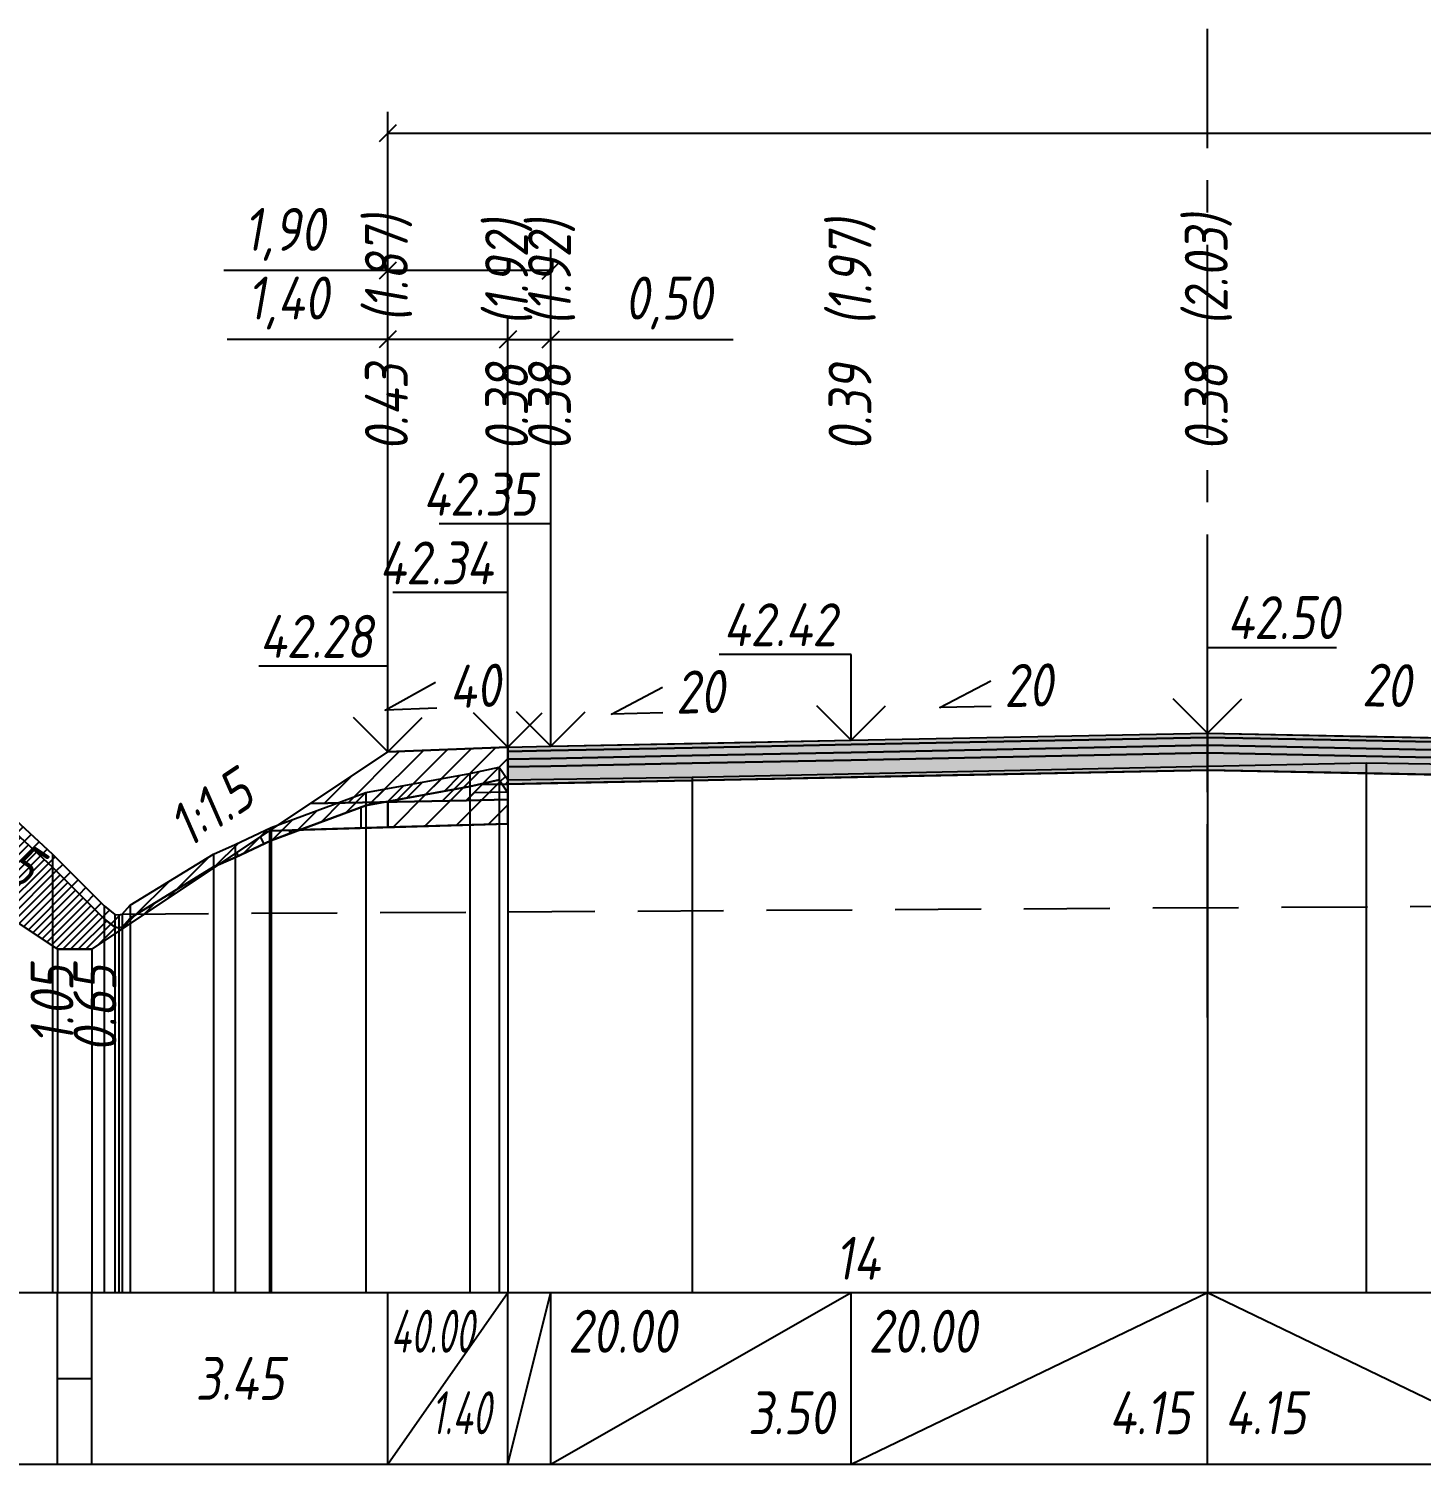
# Model space of a CAD drawing. Extents: x -717 to 1451, y -133302 to 233.
# Drawn here: x 113.4 to 194.5, y -112946 to -112862.4 of the extents above; entities that cross this region are included whole.
import ezdxf
from ezdxf.enums import TextEntityAlignment as Align

# ---------------------------------------------------------------- set-up
doc = ezdxf.new("R2010")
doc.units = 0
doc.linetypes.add('осевая2', pattern=[1.125, 0.75, -0.125, 0.125, -0.125])
doc.linetypes.add('штриховая', pattern=[0.75, 0.5, -0.25])
for name, color, linetype in [('Интерполированный поперечник', 2, 'Continuous'), ('Код_514', 1, 'Continuous'), ('Контур_0', 7, 'Continuous'), ('Контур_2521', 7, 'Continuous'), ('Контур_2564', 7, 'Continuous'), ('Контур_2660', 7, 'Continuous'), ('Контур_2665', 7, 'Continuous'), ('Контур_400', 7, 'Continuous'), ('Контур_508', 7, 'Continuous'), ('Контур_512', 7, 'Continuous'), ('Контур_513', 7, 'Continuous'), ('Контур_818', 7, 'Continuous'), ('Красный поперечник', 1, 'Continuous'), ('Объём_2501', 7, 'Continuous'), ('Объём_2564', 7, 'Continuous'), ('Объём_2650', 7, 'Continuous'), ('Объём_2660', 7, 'Continuous'), ('Объём_2663', 7, 'Continuous'), ('Объём_2664', 7, 'Continuous'), ('Объём_2665', 7, 'Continuous'), ('Ось', 1, 'осевая2'), ('Откосы', 7, 'Continuous'), ('Отметки покрытия', 7, 'Continuous'), ('Рабочие отметки', 7, 'Continuous'), ('Рабочие отметки доп.', 7, 'Continuous'), ('Слои выравнивания', 7, 'Continuous'), ('Таблица', 7, 'Continuous'), ('Уклоны проезжей части', 7, 'Continuous'), ('Черный поперечник', 3, 'Continuous')]:
    doc.layers.add(name, color=color, linetype=linetype)
for name, color, linetype, true_color in [('Контур_2540', 2, 'Continuous', 0xffff00), ('Контур_2560', 2, 'Continuous', 0xffff00), ('Контур_2561', 7, 'Continuous', 0xff8040), ('Контур_2562', 3, 'Continuous', 0x00ff00), ('Контур_2563', 7, 'Continuous', 0xff8000), ('Контур_2570', 7, 'Continuous', 0x80ff00), ('Контур_2725', 7, 'Continuous', 0x323232), ('Контур_2736', 4, 'Continuous', 0x00ffff), ('Контур_2737', 4, 'Continuous', 0x00ffff), ('Контур_2738', 4, 'Continuous', 0x00ffff), ('Контур_2739', 4, 'Continuous', 0x00ffff), ('Контур_2745', 7, 'Continuous', 0xa4ffff), ('Контур_2747', 4, 'Continuous', 0x00ffff), ('Контур_2748', 4, 'Continuous', 0x00ffff), ('Контур_2749', 4, 'Continuous', 0x00ffff), ('Контур_2760', 7, 'Continuous', 0x323232), ('Контур_2761', 7, 'Continuous', 0x323232), ('Контур_2762', 7, 'Continuous', 0x323232), ('Контур_2763', 7, 'Continuous', 0x323232), ('Контур_402', 7, 'Continuous', 0xff6464), ('Контур_703', 4, 'Continuous', 0x00ffff), ('Контур_705', 4, 'Continuous', 0x00ffff), ('Контур_707', 4, 'Continuous', 0x00ffff), ('Контур_720', 131, 'Continuous', 0xaaffff), ('Объём_2520', 7, 'Continuous', 0x80ffff), ('Объём_2540', 2, 'Continuous', 0xffff00), ('Объём_2560', 2, 'Continuous', 0xffff00), ('Объём_2561', 7, 'Continuous', 0xff8040), ('Объём_2562', 3, 'Continuous', 0x00ff00), ('Объём_2563', 7, 'Continuous', 0xff8000), ('Объём_2570', 7, 'Continuous', 0x80ff00), ('Объём_2600', 7, 'Continuous', 0x808000), ('Объём_2620', 2, 'Continuous', 0xffff00), ('Объём_2746', 2, 'Continuous', 0xffff00)]:
    doc.layers.add(name, color=color, linetype=linetype, true_color=true_color)
doc.styles.get("Standard").update_dxf_attribs({"font": 'txt', "height": 2.5})
doc.styles.add('М', font='romand.shx', dxfattribs={"width": 0.8, "oblique": 10, "height": 2.5})
doc.dimstyles.new('ISO-25', dxfattribs={"dimtxt": 2.5, "dimasz": 2.5, "dimexe": 1.25, "dimexo": 0.625, "dimtad": 1, "dimtxsty": 'Standard', "dimcen": 2.5, "dimadec": 0, "dimazin": 0, "dimtfac": 1, "dimtmove": 0, "dimatfit": 3, "dimfxl": 1, "dimarcsym": 0})

# ---------------------------------------------------------------- blocks, each defined once
blk = doc.blocks.new('_Oblique')
at = {"color": 0, "linetype": 'ByBlock', "lineweight": -2}
blk.add_line((-0.5, -0.5), (0.5, 0.5), dxfattribs=at)
blk = doc.blocks.new('*D2321')
at = {"color": 0, "lineweight": -2, "transparency": 16777216}
for p, q in [((134.265, -112903.952), (134.265, -112879.232)), ((141.265, -112903.672), (141.265, -112879.232)), ((134.265, -112880.482), (124.919, -112880.482)), ((141.265, -112880.482), (134.265, -112880.482))]:
    blk.add_line(p, q, dxfattribs=at)
at = {"layer": 'Defpoints', "color": 0, "transparency": 16777216}
for p in [(141.265, -112880.482), (134.265, -112904.577), (141.265, -112904.297)]:
    blk.add_point(p, dxfattribs=at)
at = {"color": 0, "lineweight": -2, "transparency": 16777216, "rotation": 180}
blk.add_blockref('_Oblique', (134.265, -112880.482), dxfattribs=at)
at = {"color": 0, "lineweight": -2, "transparency": 16777216}
blk.add_blockref('_Oblique', (141.265, -112880.482), dxfattribs=at)
at = {"color": 0, "transparency": 16777216, "insert": (128.459, -112878.369), "char_height": 2.5, "width": 8.75, "attachment_point": 5, "style": 'М'}
blk.add_mtext('1,40', dxfattribs=at)
blk = doc.blocks.new('*D2323')
at = {"color": 0, "lineweight": -2, "transparency": 16777216}
for p, q in [((141.265, -112903.672), (141.265, -112879.232)), ((143.765, -112903.622), (143.765, -112879.232)), ((141.265, -112880.482), (143.765, -112880.482)), ((143.765, -112880.482), (154.375, -112880.482))]:
    blk.add_line(p, q, dxfattribs=at)
at = {"layer": 'Defpoints', "color": 0, "transparency": 16777216}
for p in [(143.765, -112880.482), (141.265, -112904.297), (143.765, -112904.247)]:
    blk.add_point(p, dxfattribs=at)
at = {"color": 0, "lineweight": -2, "transparency": 16777216, "rotation": 180}
blk.add_blockref('_Oblique', (141.265, -112880.482), dxfattribs=at)
at = {"color": 0, "lineweight": -2, "transparency": 16777216}
blk.add_blockref('_Oblique', (143.765, -112880.482), dxfattribs=at)
at = {"color": 0, "transparency": 16777216, "insert": (150.613, -112878.369), "char_height": 2.5, "width": 9.16667, "attachment_point": 5, "style": 'М'}
blk.add_mtext('0,50', dxfattribs=at)
blk = doc.blocks.new('*D2326')
at = {"color": 0, "lineweight": -2, "transparency": 16777216}
for p, q in [((134.265, -112903.952), (134.265, -112875.232)), ((143.765, -112903.622), (143.765, -112875.232)), ((134.265, -112876.482), (124.717, -112876.482)), ((143.765, -112876.482), (134.265, -112876.482))]:
    blk.add_line(p, q, dxfattribs=at)
at = {"layer": 'Defpoints', "color": 0, "transparency": 16777216}
for p in [(143.765, -112876.482), (134.265, -112904.577), (143.765, -112904.247)]:
    blk.add_point(p, dxfattribs=at)
at = {"color": 0, "lineweight": -2, "transparency": 16777216, "rotation": 180}
blk.add_blockref('_Oblique', (134.265, -112876.482), dxfattribs=at)
at = {"color": 0, "lineweight": -2, "transparency": 16777216}
blk.add_blockref('_Oblique', (143.765, -112876.482), dxfattribs=at)
at = {"color": 0, "transparency": 16777216, "insert": (128.257, -112874.369), "char_height": 2.5, "width": 8.75, "attachment_point": 5, "style": 'М'}
blk.add_mtext('1,90', dxfattribs=at)
blk = doc.blocks.new('*D2327')
at = {"color": 0, "lineweight": -2, "transparency": 16777216}
for p, q in [((134.265, -112903.952), (134.265, -112867.232)), ((267.765, -112904.572), (267.765, -112867.232)), ((134.265, -112868.482), (267.765, -112868.482))]:
    blk.add_line(p, q, dxfattribs=at)
at = {"layer": 'Defpoints', "color": 0, "transparency": 16777216}
for p in [(267.765, -112868.482), (134.265, -112904.577), (267.765, -112905.197)]:
    blk.add_point(p, dxfattribs=at)
at = {"color": 0, "lineweight": -2, "transparency": 16777216, "rotation": 180}
blk.add_blockref('_Oblique', (134.265, -112868.482), dxfattribs=at)
at = {"color": 0, "lineweight": -2, "transparency": 16777216}
blk.add_blockref('_Oblique', (267.765, -112868.482), dxfattribs=at)
at = {"color": 0, "transparency": 16777216, "insert": (201.015, -112866.369), "char_height": 2.5, "width": 12.08333, "attachment_point": 5, "style": 'М'}
blk.add_mtext('26,70', dxfattribs=at)

msp = doc.modelspace()

# ---------------------------------------------------------------- hatches: boundary and pattern name
at = {"transparency": 33554681}
h = msp.add_hatch(dxfattribs=at)
h.set_pattern_fill('ANGLE', color=256)
h.set_pattern_definition([(0, (0, 0), (0, 6.985), [5.08, -1.905]), (90, (0, 0), (-6.985, 4e-16), [5.08, -1.905])])
h.paths.add_polyline_path([(132.984, -112907.632), (134.265, -112907.397), (134.265, -112908.902), (129.132, -112909.056)])
at = {"layer": 'Объём_2563'}
h = msp.add_hatch(dxfattribs=at)
h.set_pattern_fill('ANSI31', color=256, scale=0.3)
h.paths.add_polyline_path([(134.265, -112904.515), (141.265, -112904.235), (141.265, -112906.385), (139.765, -112906.415), (138.847, -112907.333), (129.765, -112907.515)])
at = {"layer": 'Объём_2570'}
h = msp.add_hatch(dxfattribs=at)
h.set_pattern_fill('ANSI31', color=256, scale=0.2)
h.paths.add_polyline_path([(141.254, -112906.896), (140.754, -112906.146), (139.054, -112906.519), (132.984, -112907.632), (127.484, -112909.666), (125.37, -112910.659), (124.122, -112911.207), (119.263, -112914.192), (118.803, -112914.718), (118.606, -112914.752), (118.36, -112914.724), (117.75, -112914.225), (114.743, -112911.224), (112.579, -112909.215), (112.553, -112909.176), (112.365, -112909.016), (112.256, -112909.004), (112.081, -112909), (105, -112910.059), (105, -112909.309), (112.081, -112908.25), (112.256, -112908.254), (112.365, -112908.266), (112.553, -112908.426), (112.579, -112908.465), (114.743, -112910.474), (117.75, -112913.475), (118.36, -112913.974), (118.606, -112914.002), (118.803, -112913.968), (119.263, -112913.442), (124.122, -112910.457), (125.37, -112909.909), (127.484, -112908.916), (132.984, -112906.882), (139.054, -112905.769), (140.754, -112905.396), (141.254, -112906.146)])
at = {"layer": 'Объём_2600'}
h = msp.add_hatch(dxfattribs=at)
h.set_pattern_fill('ANSI31', color=6, scale=0.4)
h.paths.add_polyline_path([(141.254, -112906.896), (141.265, -112906.896), (141.265, -112908.692), (134.265, -112908.902), (134.265, -112907.397), (139.054, -112906.519), (140.754, -112906.146)])
h = msp.add_hatch(dxfattribs=at)
h.set_pattern_fill('HONEY', color=5, scale=0.3)
h.paths.add_polyline_path([(127.374, -112909.109), (129.132, -112909.056), (127.484, -112909.666), (125.37, -112910.659), (124.431, -112911.071)])
at = {"layer": 'Объём_2620'}
h = msp.add_hatch(dxfattribs=at)
h.set_pattern_fill('ANSI31', color=2, scale=0.1)
h.paths.add_polyline_path([(112.553, -112909.176), (112.579, -112909.215), (114.743, -112911.224), (117.75, -112914.225), (118.36, -112914.724), (118.606, -112914.752), (118.803, -112914.718), (119.263, -112914.192), (124.122, -112911.207), (124.431, -112911.071), (117.037, -112916), (115.037, -112916), (105.919, -112909.921), (112.081, -112909), (112.256, -112909.004), (112.365, -112909.016)])
at = {"layer": 'Слои выравнивания'}
for color, points in [(2, [(141.265, -112904.235), (143.765, -112904.185), (152.003, -112904.02), (161.265, -112903.835), (182.015, -112903.42), (182.015, -112903.67), (161.265, -112904.085), (152.003, -112904.27), (143.765, -112904.435), (141.265, -112904.485)]), (3, [(141.265, -112904.485), (143.765, -112904.435), (152.003, -112904.27), (161.265, -112904.085), (182.015, -112903.67), (182.015, -112904.12), (161.265, -112904.535), (152.003, -112904.72), (143.765, -112904.885), (141.265, -112904.935)]), (2, [(182.015, -112903.42), (191.253, -112903.604), (202.765, -112903.835), (220.265, -112904.185), (235.651, -112904.492), (237.765, -112904.535), (240.265, -112904.585), (240.265, -112904.835), (237.765, -112904.785), (235.651, -112904.742), (220.265, -112904.435), (202.765, -112904.085), (191.253, -112903.854), (182.015, -112903.67)]), (3, [(182.015, -112903.67), (191.253, -112903.854), (202.765, -112904.085), (220.265, -112904.435), (235.651, -112904.742), (237.765, -112904.785), (240.265, -112904.835), (240.265, -112905.285), (237.765, -112905.235), (235.651, -112905.192), (220.265, -112904.885), (202.765, -112904.535), (191.253, -112904.304), (182.015, -112904.12)]), (4, [(141.265, -112904.935), (143.765, -112904.885), (152.003, -112904.72), (161.265, -112904.535), (182.015, -112904.12), (182.015, -112904.57), (161.265, -112904.985), (152.003, -112905.17), (143.765, -112905.335), (141.265, -112905.385)]), (5, [(141.265, -112905.385), (143.765, -112905.335), (152.003, -112905.17), (161.265, -112904.985), (182.015, -112904.57), (182.015, -112905.57), (161.265, -112905.985), (152.003, -112906.17), (143.765, -112906.335), (141.265, -112906.385)]), (4, [(182.015, -112904.12), (191.253, -112904.304), (202.765, -112904.535), (220.265, -112904.885), (235.651, -112905.192), (237.765, -112905.235), (240.265, -112905.285), (240.265, -112905.735), (237.765, -112905.685), (235.651, -112905.642), (220.265, -112905.335), (202.765, -112904.985), (191.253, -112904.754), (182.015, -112904.57)]), (5, [(182.015, -112904.57), (191.253, -112904.754), (202.765, -112904.985), (220.265, -112905.335), (235.651, -112905.642), (237.765, -112905.685), (240.265, -112905.735), (240.265, -112906.735), (237.765, -112906.685), (235.651, -112906.642), (220.265, -112906.335), (202.765, -112905.985), (191.253, -112905.754), (182.015, -112905.57)])]:
    msp.add_hatch(color=color, dxfattribs=at).paths.add_polyline_path(points)

# ---------------------------------------------------------------- linework, layer by layer
at = {"layer": 'Интерполированный поперечник', "linetype": 'штриховая', "ltscale": 10, "flags": 128}
msp.add_lwpolyline([(118.822, -112913.955), (289.611, -112912.943)], dxfattribs=at)
at = {"layer": 'Код_514'}
for p, q in [((115.037, -112946), (115.037, -112936)), ((117.037, -112946), (117.037, -112936)), ((134.265, -112946), (134.265, -112936)), ((134.265, -112946), (141.265, -112936)), ((141.265, -112946), (141.265, -112936)), ((141.265, -112946), (143.765, -112936)), ((143.765, -112946), (143.765, -112936)), ((143.765, -112946), (161.265, -112936)), ((161.265, -112946), (161.265, -112936)), ((161.265, -112946), (182.015, -112936)), ((182.015, -112946), (182.015, -112936)), ((182.015, -112936), (202.765, -112946)), ((115.037, -112941), (117.037, -112941))]:
    msp.add_line(p, q, dxfattribs=at)
at = {"layer": 'Контур_0', "flags": 128}
for points in [[(134.265, -112904.515), (134.265, -112904.515), (134.265, -112904.515), (134.265, -112904.515), (134.265, -112904.515), (134.265, -112904.515), (134.265, -112904.515), (134.265, -112904.515), (134.265, -112904.515), (134.265, -112904.515), (134.265, -112904.515), (134.265, -112904.515), (134.265, -112904.515), (134.265, -112904.515), (134.265, -112904.515), (117.037, -112916), (115.037, -112916), (105, -112909.309)], [(134.265, -112904.515), (134.265, -112904.515), (134.265, -112904.515), (134.265, -112904.515), (134.265, -112904.515), (134.265, -112904.515), (134.265, -112904.515), (134.265, -112904.515), (134.265, -112904.515), (134.265, -112904.515), (134.265, -112904.515), (134.265, -112904.515), (134.265, -112904.515), (134.265, -112904.515), (134.265, -112904.515), (117.037, -112916)], [(129.765, -112907.515), (138.847, -112907.333), (139.765, -112906.415), (141.265, -112906.385)], [(139.765, -112906.415), (141.265, -112906.385), (141.265, -112907.285), (138.847, -112907.333), (139.765, -112906.415), (139.765, -112906.415)]]:
    msp.add_lwpolyline(points, dxfattribs=at)
at = {"layer": 'Контур_2521', "color": 250, "flags": 128}
msp.add_lwpolyline([(139.306, -112906.874), (141.265, -112906.835)], dxfattribs=at)
at = {"layer": 'Контур_2540', "flags": 128}
msp.add_lwpolyline([(138.847, -112907.333), (141.265, -112907.285), (141.265, -112908.692), (127.374, -112909.109), (129.765, -112907.515), (138.847, -112907.333), (138.847, -112907.333)], dxfattribs=at)
at = {"layer": 'Контур_2560', "flags": 128}
msp.add_lwpolyline([(134.265, -112904.515), (134.265, -112904.515), (134.265, -112904.515), (141.265, -112904.235)], dxfattribs=at)
at = {"layer": 'Контур_2561', "flags": 128}
msp.add_lwpolyline([(141.265, -112904.235), (141.265, -112904.235), (134.265, -112904.515), (134.265, -112904.515), (141.265, -112904.235)], dxfattribs=at)
at = {"layer": 'Контур_2562', "flags": 128}
msp.add_lwpolyline([(134.265, -112904.515), (134.265, -112904.515), (134.265, -112904.515), (134.265, -112904.515), (134.265, -112904.515)], dxfattribs=at)
at = {"layer": 'Контур_2563', "flags": 128}
msp.add_lwpolyline([(134.265, -112904.515), (141.265, -112904.235), (141.265, -112906.385), (139.765, -112906.415), (138.847, -112907.333), (129.765, -112907.515), (134.265, -112904.515), (134.265, -112904.515)], dxfattribs=at)
at = {"layer": 'Контур_2564', "flags": 128}
msp.add_lwpolyline([(134.265, -112904.515), (141.265, -112904.235)], dxfattribs=at)
at = {"layer": 'Контур_2570', "flags": 128}
msp.add_lwpolyline([(112.579, -112909.215), (114.743, -112911.224), (117.75, -112914.225), (118.36, -112914.724), (118.606, -112914.752), (118.803, -112914.718), (119.263, -112914.192), (124.122, -112911.207), (125.37, -112910.659), (127.484, -112909.666), (132.984, -112907.632), (132.984, -112907.632), (139.054, -112906.519), (140.754, -112906.146), (141.254, -112906.896)], dxfattribs=at)
at = {"layer": 'Контур_2660', "flags": 128}
msp.add_lwpolyline([(127.374, -112909.109), (141.265, -112908.692)], dxfattribs=at)
at = {"layer": 'Контур_2665', "flags": 128}
msp.add_lwpolyline([(134.265, -112904.515), (134.265, -112904.515)], dxfattribs=at)
at = {"layer": 'Контур_2725', "flags": 128}
msp.add_lwpolyline([(141.265, -112906.385), (143.765, -112906.335), (152.003, -112906.17), (161.265, -112905.985), (182.015, -112905.57), (191.253, -112905.754), (202.765, -112905.985), (220.265, -112906.335), (235.651, -112906.642), (237.765, -112906.685), (240.265, -112906.735)], dxfattribs=at)
at = {"layer": 'Контур_2736', "flags": 128}
msp.add_lwpolyline([(134.265, -112904.515), (134.265, -112904.515)], dxfattribs=at)
at = {"layer": 'Контур_2737', "flags": 128}
msp.add_lwpolyline([(134.265, -112904.515), (134.265, -112904.515)], dxfattribs=at)
at = {"layer": 'Контур_2738', "flags": 128}
msp.add_lwpolyline([(134.265, -112904.515), (134.265, -112904.515)], dxfattribs=at)
at = {"layer": 'Контур_2739', "flags": 128}
msp.add_lwpolyline([(134.265, -112904.515), (134.265, -112904.515)], dxfattribs=at)
at = {"layer": 'Контур_2745', "flags": 128}
msp.add_lwpolyline([(134.265, -112904.515), (134.265, -112904.515)], dxfattribs=at)
msp.add_lwpolyline([(134.265, -112904.515), (134.265, -112904.515)], dxfattribs=at)
msp.add_lwpolyline([(134.265, -112904.515), (134.265, -112904.515)], dxfattribs=at)
msp.add_lwpolyline([(134.265, -112904.515), (134.265, -112904.515)], dxfattribs=at)
msp.add_lwpolyline([(134.265, -112904.515), (134.265, -112904.515)], dxfattribs=at)
msp.add_lwpolyline([(134.265, -112904.515), (134.265, -112904.515)], dxfattribs=at)
at = {"layer": 'Контур_2747', "flags": 128}
msp.add_lwpolyline([(134.265, -112904.515), (134.265, -112904.515)], dxfattribs=at)
at = {"layer": 'Контур_2748', "flags": 128}
msp.add_lwpolyline([(134.265, -112904.515), (134.265, -112904.515)], dxfattribs=at)
at = {"layer": 'Контур_2749', "flags": 128}
msp.add_lwpolyline([(134.265, -112904.515), (134.265, -112904.515)], dxfattribs=at)
at = {"layer": 'Контур_2760', "flags": 128}
msp.add_lwpolyline([(141.265, -112904.235), (143.765, -112904.185), (152.003, -112904.02), (161.265, -112903.835), (182.015, -112903.42), (191.253, -112903.604), (202.765, -112903.835), (220.265, -112904.185), (235.651, -112904.492), (237.765, -112904.535), (240.265, -112904.585)], dxfattribs=at)
at = {"layer": 'Контур_2761', "flags": 128}
msp.add_lwpolyline([(141.265, -112904.485), (143.765, -112904.435), (152.003, -112904.27), (161.265, -112904.085), (182.015, -112903.67), (191.253, -112903.854), (202.765, -112904.085), (220.265, -112904.435), (235.651, -112904.742), (237.765, -112904.785), (240.265, -112904.835)], dxfattribs=at)
at = {"layer": 'Контур_2762', "flags": 128}
msp.add_lwpolyline([(141.265, -112904.935), (143.765, -112904.885), (152.003, -112904.72), (161.265, -112904.535), (182.015, -112904.12), (191.253, -112904.304), (202.765, -112904.535), (220.265, -112904.885), (235.651, -112905.192), (237.765, -112905.235), (240.265, -112905.285)], dxfattribs=at)
at = {"layer": 'Контур_2763', "flags": 128}
msp.add_lwpolyline([(141.265, -112905.385), (143.765, -112905.335), (152.003, -112905.17), (161.265, -112904.985), (182.015, -112904.57), (191.253, -112904.754), (202.765, -112904.985), (220.265, -112905.335), (235.651, -112905.642), (237.765, -112905.685), (240.265, -112905.735)], dxfattribs=at)
at = {"layer": 'Контур_400', "flags": 128}
for points in [[(141.265, -112904.235), (143.765, -112904.185), (143.765, -112904.185), (143.765, -112904.185), (143.765, -112904.185), (143.765, -112904.185), (143.765, -112904.185), (161.265, -112903.835), (182.015, -112903.42)], [(182.015, -112903.42), (202.765, -112903.835), (220.265, -112904.185), (220.265, -112904.185), (220.265, -112904.185), (220.265, -112904.185), (220.265, -112904.185), (237.765, -112904.535), (240.265, -112904.585)]]:
    msp.add_lwpolyline(points, dxfattribs=at)
at = {"layer": 'Контур_402', "flags": 128}
msp.add_lwpolyline([(127.374, -112909.109), (141.265, -112908.692), (141.265, -112906.385), (182.015, -112905.57), (240.265, -112906.735), (240.265, -112909.217), (275.474, -112910.273)], dxfattribs=at)
at = {"layer": 'Контур_508', "flags": 128}
msp.add_lwpolyline([(105, -112909.309), (115.037, -112916), (117.037, -112916), (127.374, -112909.109), (141.265, -112908.692), (141.265, -112906.385), (182.015, -112905.57), (240.265, -112906.735), (240.265, -112909.217), (275.474, -112910.273), (279.795, -112913.154), (279.795, -112914.356), (283.242, -112916.654), (283.545, -112916.654), (285.545, -112916.654), (285.847, -112916.654), (289.295, -112914.356), (289.295, -112913.154), (289.611, -112912.943)], dxfattribs=at)
at = {"layer": 'Контур_512', "flags": 128}
msp.add_lwpolyline([(105, -112909.309), (115.037, -112916), (117.037, -112916), (127.374, -112909.109), (141.265, -112908.692)], dxfattribs=at)
at = {"layer": 'Контур_513', "flags": 128}
msp.add_lwpolyline([(105, -112909.309), (115.037, -112916), (117.037, -112916), (127.374, -112909.109), (141.265, -112908.692), (141.265, -112906.385), (182.015, -112905.57), (240.265, -112906.735), (240.265, -112909.217), (275.474, -112910.273), (279.795, -112913.154), (279.795, -112914.356), (283.242, -112916.654), (283.545, -112916.654), (285.545, -112916.654), (285.847, -112916.654), (289.295, -112914.356), (289.295, -112913.154), (289.611, -112912.943)], dxfattribs=at)
at = {"layer": 'Контур_703', "flags": 128}
for points in [[(134.265, -112904.515), (117.037, -112916)], [(134.265, -112904.515), (134.265, -112904.515)]]:
    msp.add_lwpolyline(points, dxfattribs=at)
at = {"layer": 'Контур_705', "flags": 128}
msp.add_lwpolyline([(134.265, -112904.515), (134.265, -112904.515)], dxfattribs=at)
at = {"layer": 'Контур_707', "flags": 128}
msp.add_lwpolyline([(115.037, -112916), (105, -112909.309)], dxfattribs=at)
at = {"layer": 'Контур_720', "flags": 128}
msp.add_lwpolyline([(117.037, -112916), (115.037, -112916)], dxfattribs=at)
at = {"layer": 'Контур_818', "flags": 128}
msp.add_lwpolyline([(105, -112910.059), (112.081, -112909), (112.256, -112909.004), (112.365, -112909.016), (112.553, -112909.176), (112.579, -112909.215), (114.743, -112911.224), (117.75, -112914.225), (118.36, -112914.724), (118.606, -112914.752), (118.803, -112914.718), (119.263, -112914.192), (124.122, -112911.207), (125.37, -112910.659), (127.484, -112909.666), (132.984, -112907.632), (132.984, -112907.632), (139.054, -112906.519), (140.754, -112906.146), (141.254, -112906.896)], dxfattribs=at)
at = {"layer": 'Красный поперечник'}
for p, q in [((143.765, -112904.185), (161.265, -112903.835)), ((161.265, -112903.835), (182.015, -112903.42)), ((182.015, -112903.42), (202.765, -112903.835)), ((117.037, -112916), (134.265, -112904.515)), ((134.265, -112904.515), (141.265, -112904.235)), ((141.265, -112904.235), (143.765, -112904.185)), ((141.265, -112908.692), (141.265, -112936)), ((105, -112909.309), (115.037, -112916)), ((127.374, -112909.109), (127.374, -112936)), ((115.037, -112916), (115.037, -112936)), ((115.037, -112916), (117.037, -112916)), ((117.037, -112916), (117.037, -112936))]:
    msp.add_line(p, q, dxfattribs=at)
at = {"layer": 'Объём_2501', "flags": 128}
for points in [[(141.265, -112904.235), (143.765, -112904.185), (143.765, -112904.185), (143.765, -112904.185), (143.765, -112904.185), (143.765, -112904.185), (143.765, -112904.185), (161.265, -112903.835), (182.015, -112903.42)], [(182.015, -112903.42), (202.765, -112903.835), (220.265, -112904.185), (220.265, -112904.185), (220.265, -112904.185), (220.265, -112904.185), (220.265, -112904.185), (237.765, -112904.535), (240.265, -112904.585)]]:
    msp.add_lwpolyline(points, dxfattribs=at)
at = {"layer": 'Объём_2520', "color": 250, "flags": 128}
msp.add_lwpolyline([(139.765, -112906.415), (141.265, -112906.385), (141.265, -112907.285), (138.847, -112907.333), (139.765, -112906.415), (139.765, -112906.415)], dxfattribs=at)
at = {"layer": 'Объём_2540', "flags": 128}
msp.add_lwpolyline([(138.847, -112907.333), (141.265, -112907.285), (141.265, -112908.692), (127.374, -112909.109), (129.765, -112907.515), (138.847, -112907.333), (138.847, -112907.333)], dxfattribs=at)
at = {"layer": 'Объём_2560', "flags": 128}
msp.add_lwpolyline([(134.265, -112904.515), (134.265, -112904.515), (134.265, -112904.515), (141.265, -112904.235)], dxfattribs=at)
at = {"layer": 'Объём_2561', "flags": 128}
msp.add_lwpolyline([(141.265, -112904.235), (141.265, -112904.235), (134.265, -112904.515), (134.265, -112904.515), (141.265, -112904.235)], dxfattribs=at)
at = {"layer": 'Объём_2562', "flags": 128}
msp.add_lwpolyline([(134.265, -112904.515), (134.265, -112904.515), (134.265, -112904.515), (134.265, -112904.515), (134.265, -112904.515)], dxfattribs=at)
at = {"layer": 'Объём_2563', "color": 250, "flags": 128}
msp.add_lwpolyline([(134.265, -112904.515), (141.265, -112904.235), (141.265, -112906.385), (139.765, -112906.415), (138.847, -112907.333), (129.765, -112907.515), (134.265, -112904.515), (134.265, -112904.515)], dxfattribs=at)
at = {"layer": 'Объём_2564', "flags": 128}
msp.add_lwpolyline([(134.265, -112904.515), (141.265, -112904.235)], dxfattribs=at)
at = {"layer": 'Объём_2570', "flags": 128}
for points in [[(112.579, -112908.465), (114.743, -112910.474), (117.75, -112913.475), (118.36, -112913.974), (118.606, -112914.002), (118.803, -112913.968), (119.263, -112913.442), (124.122, -112910.457), (125.37, -112909.909), (127.484, -112908.916), (132.984, -112906.882), (139.054, -112905.769), (140.754, -112905.396), (141.254, -112906.146), (141.254, -112906.146), (141.254, -112906.146), (141.254, -112906.896), (141.254, -112906.896)], [(141.254, -112906.896), (141.254, -112906.896), (141.254, -112906.896), (140.754, -112906.146), (139.054, -112906.519), (132.984, -112907.632), (127.484, -112909.666), (125.37, -112910.659), (124.122, -112911.207), (119.263, -112914.192), (118.803, -112914.718), (118.606, -112914.752), (118.36, -112914.724), (117.75, -112914.225), (114.743, -112911.224), (112.579, -112909.215)]]:
    msp.add_lwpolyline(points, dxfattribs=at)
at = {"layer": 'Объём_2600', "color": 5, "flags": 128}
msp.add_lwpolyline([(127.374, -112909.109), (129.132, -112909.056), (127.484, -112909.666), (125.37, -112910.659), (124.431, -112911.071), (127.374, -112909.109), (127.374, -112909.109)], dxfattribs=at)
at = {"layer": 'Объём_2620', "flags": 128}
for points in [[(132.984, -112907.632), (134.265, -112907.397), (134.265, -112908.902), (129.132, -112909.056), (132.984, -112907.632), (132.984, -112907.632)], [(112.553, -112909.176), (112.579, -112909.215), (114.743, -112911.224), (117.75, -112914.225), (118.36, -112914.724), (118.606, -112914.752), (118.803, -112914.718), (119.263, -112914.192), (124.122, -112911.207), (124.431, -112911.071), (117.037, -112916), (115.037, -112916), (105.919, -112909.921), (112.081, -112909), (112.256, -112909.004), (112.365, -112909.016), (112.553, -112909.176), (112.553, -112909.176)]]:
    msp.add_lwpolyline(points, dxfattribs=at)
at = {"layer": 'Объём_2650', "color": 6, "flags": 128}
msp.add_lwpolyline([(141.254, -112906.896), (141.265, -112906.896), (141.265, -112908.692), (134.265, -112908.902), (134.265, -112907.397), (139.054, -112906.519), (140.754, -112906.146), (141.254, -112906.896), (141.254, -112906.896)], dxfattribs=at)
at = {"layer": 'Объём_2660', "flags": 128}
msp.add_lwpolyline([(127.374, -112909.109), (141.265, -112908.692)], dxfattribs=at)
at = {"layer": 'Объём_2663', "flags": 128}
for points in [[(134.265, -112904.515), (117.037, -112916)], [(115.037, -112916), (105, -112909.309)]]:
    msp.add_lwpolyline(points, dxfattribs=at)
at = {"layer": 'Объём_2664', "flags": 128}
msp.add_lwpolyline([(117.037, -112916), (115.037, -112916)], dxfattribs=at)
at = {"layer": 'Объём_2665', "flags": 128}
msp.add_lwpolyline([(134.265, -112904.515), (134.265, -112904.515)], dxfattribs=at)
at = {"layer": 'Объём_2746', "flags": 128}
msp.add_lwpolyline([(132.984, -112907.632), (139.054, -112906.519), (140.754, -112906.146), (141.254, -112906.896), (141.254, -112908.692), (129.132, -112909.056), (132.984, -112907.632), (132.984, -112907.632)], dxfattribs=at)
at = {"layer": 'Ось', "ltscale": 15}
msp.add_line((182.015, -112919.971), (182.015, -112862.39), dxfattribs=at)
at = {"layer": 'Откосы', "color": 1, "flags": 128}
for points in [[(137.115, -112901.954), (134.118, -112902.074), (137.056, -112900.455)], [(169.415, -112901.86), (166.415, -112901.92), (169.385, -112900.361)], [(150.29, -112902.243), (147.29, -112902.303), (150.26, -112900.743)]]:
    msp.add_lwpolyline(points, dxfattribs=at)
at = {"layer": 'Отметки покрытия', "color": 1}
for p, q in [((143.765, -112891.235), (137.265, -112891.235)), ((143.765, -112904.185), (143.765, -112891.235)), ((141.265, -112895.235), (134.565, -112895.235)), ((141.265, -112904.235), (141.265, -112895.235)), ((161.265, -112898.835), (153.565, -112898.835)), ((161.265, -112903.835), (161.265, -112898.835)), ((182.015, -112903.42), (182.015, -112898.42)), ((182.015, -112898.42), (189.515, -112898.42)), ((134.265, -112899.515), (126.765, -112899.515)), ((134.265, -112904.515), (134.265, -112899.515)), ((143.765, -112904.185), (141.765, -112902.185)), ((143.765, -112904.185), (145.765, -112902.185)), ((161.265, -112903.835), (159.265, -112901.835)), ((161.265, -112903.835), (163.265, -112901.835)), ((182.015, -112903.42), (180.015, -112901.42)), ((182.015, -112903.42), (184.015, -112901.42)), ((134.265, -112904.515), (132.265, -112902.515)), ((134.265, -112904.515), (136.265, -112902.515)), ((141.265, -112904.235), (139.265, -112902.235)), ((141.265, -112904.235), (143.265, -112902.235))]:
    msp.add_line(p, q, dxfattribs=at)
at = {"layer": 'Слои выравнивания'}
for p, q in [((182.015, -112903.42), (182.015, -112936)), ((141.265, -112904.235), (141.265, -112936))]:
    msp.add_line(p, q, dxfattribs=at)
at = {"layer": 'Слои выравнивания', "color": 2, "flags": 128}
for points in [[(141.265, -112904.235), (143.765, -112904.185), (152.003, -112904.02), (161.265, -112903.835), (182.015, -112903.42), (182.015, -112903.67), (161.265, -112904.085), (152.003, -112904.27), (143.765, -112904.435), (141.265, -112904.485)], [(182.015, -112903.42), (191.253, -112903.604), (202.765, -112903.835), (220.265, -112904.185), (235.651, -112904.492), (237.765, -112904.535), (240.265, -112904.585), (240.265, -112904.835), (237.765, -112904.785), (235.651, -112904.742), (220.265, -112904.435), (202.765, -112904.085), (191.253, -112903.854), (182.015, -112903.67)]]:
    msp.add_lwpolyline(points, close=True, dxfattribs=at)
at = {"layer": 'Слои выравнивания', "color": 3, "flags": 128}
for points in [[(141.265, -112904.485), (143.765, -112904.435), (152.003, -112904.27), (161.265, -112904.085), (182.015, -112903.67), (182.015, -112904.12), (161.265, -112904.535), (152.003, -112904.72), (143.765, -112904.885), (141.265, -112904.935)], [(182.015, -112903.67), (191.253, -112903.854), (202.765, -112904.085), (220.265, -112904.435), (235.651, -112904.742), (237.765, -112904.785), (240.265, -112904.835), (240.265, -112905.285), (237.765, -112905.235), (235.651, -112905.192), (220.265, -112904.885), (202.765, -112904.535), (191.253, -112904.304), (182.015, -112904.12)]]:
    msp.add_lwpolyline(points, close=True, dxfattribs=at)
at = {"layer": 'Слои выравнивания', "color": 4, "flags": 128}
for points in [[(141.265, -112904.935), (143.765, -112904.885), (152.003, -112904.72), (161.265, -112904.535), (182.015, -112904.12), (182.015, -112904.57), (161.265, -112904.985), (152.003, -112905.17), (143.765, -112905.335), (141.265, -112905.385)], [(182.015, -112904.12), (191.253, -112904.304), (202.765, -112904.535), (220.265, -112904.885), (235.651, -112905.192), (237.765, -112905.235), (240.265, -112905.285), (240.265, -112905.735), (237.765, -112905.685), (235.651, -112905.642), (220.265, -112905.335), (202.765, -112904.985), (191.253, -112904.754), (182.015, -112904.57)]]:
    msp.add_lwpolyline(points, close=True, dxfattribs=at)
at = {"layer": 'Слои выравнивания', "color": 5, "flags": 128}
for points in [[(141.265, -112905.385), (143.765, -112905.335), (152.003, -112905.17), (161.265, -112904.985), (182.015, -112904.57), (182.015, -112905.57), (161.265, -112905.985), (152.003, -112906.17), (143.765, -112906.335), (141.265, -112906.385)], [(182.015, -112904.57), (191.253, -112904.754), (202.765, -112904.985), (220.265, -112905.335), (235.651, -112905.642), (237.765, -112905.685), (240.265, -112905.735), (240.265, -112906.735), (237.765, -112906.685), (235.651, -112906.642), (220.265, -112906.335), (202.765, -112905.985), (191.253, -112905.754), (182.015, -112905.57)]]:
    msp.add_lwpolyline(points, close=True, dxfattribs=at)
at = {"layer": 'Таблица'}
for p, q in [((80, -112936), (314.611, -112936)), ((80, -112946), (314.611, -112946))]:
    msp.add_line(p, q, dxfattribs=at)
at = {"layer": 'Черный поперечник', "color": 7}
for p, q in [((140.754, -112905.396), (140.754, -112936)), ((182.015, -112905.34), (182.015, -112936)), ((191.253, -112905.142), (191.253, -112936)), ((139.054, -112905.769), (139.054, -112936)), ((141.254, -112906.146), (141.254, -112936)), ((152.003, -112905.983), (152.003, -112936)), ((132.984, -112906.882), (132.984, -112936)), ((127.484, -112908.916), (127.484, -112936)), ((114.743, -112910.474), (114.743, -112936)), ((124.122, -112910.457), (124.122, -112936)), ((125.37, -112909.909), (125.37, -112936)), ((117.75, -112913.475), (117.75, -112936)), ((119.263, -112913.442), (119.263, -112936)), ((118.36, -112913.974), (118.36, -112936)), ((118.606, -112914.002), (118.606, -112936)), ((118.803, -112913.968), (118.803, -112936))]:
    msp.add_line(p, q, dxfattribs=at)
at = {"layer": 'Черный поперечник', "flags": 128}
msp.add_lwpolyline([(112.579, -112908.465), (114.743, -112910.474), (117.75, -112913.475), (118.36, -112913.974), (118.606, -112914.002), (118.803, -112913.968), (119.263, -112913.442), (124.122, -112910.457), (125.37, -112909.909), (127.484, -112908.916), (132.984, -112906.882), (139.054, -112905.769), (140.754, -112905.396), (141.254, -112906.146), (152.003, -112905.983), (182.015, -112905.34), (191.253, -112905.142), (235.651, -112905.85)], dxfattribs=at)

# ---------------------------------------------------------------- texts
at = {"layer": 'Код_514', "style": 'М', "oblique": 10}
for s, width, p in [('40.00', 0.6, (134.429, -112937)), ('20.00', 0.8, (144.765, -112937)), ('20.00', 0.8, (162.265, -112937))]:
    msp.add_text(s, height=2.5, dxfattribs=dict(at, width=width)).set_placement(p, align=Align.TOP_LEFT)
at = {"layer": 'Код_514', "style": 'М', "oblique": 10, "width": 0.8}
msp.add_text('3.45', height=2.5, dxfattribs=at).set_placement((125.651, -112941), align=Align.MIDDLE_CENTER)
at = {"layer": 'Код_514', "style": 'М', "oblique": 10}
for s, width, p in [('1.40', 0.6, (140.265, -112945)), ('3.50', 0.8, (160.265, -112945)), ('4.15', 0.8, (181.015, -112945))]:
    msp.add_text(s, height=2.5, dxfattribs=dict(at, width=width)).set_placement(p, align=Align.BOTTOM_RIGHT)
at = {"layer": 'Код_514', "style": 'М', "oblique": 10, "width": 0.8}
msp.add_text('4.15', height=2.5, dxfattribs=at).set_placement((183.015, -112945), align=Align.BOTTOM_LEFT)
at = {"layer": 'Отметки покрытия', "color": 1, "style": 'М', "oblique": 10, "width": 0.8}
for s, p in [('42.35', (142.906, -112891.503)), ('42.34', (140.406, -112895.503)), ('42.42', (160.406, -112899.103)), ('42.28', (133.406, -112899.783))]:
    msp.add_text(s, height=2.5, dxfattribs=at).set_placement(p, align=Align.BOTTOM_RIGHT)
msp.add_text('42.50', height=2.5, dxfattribs=at).set_placement((183.156, -112898.688), align=Align.BOTTOM_LEFT)
at = {"layer": 'Рабочие отметки', "color": 1, "style": 'М', "oblique": 10, "width": 0.8}
for s, p in [('0.43', (134.187, -112886.985)), ('0.38', (141.187, -112886.985)), ('0.38', (143.687, -112886.985)), ('0.39', (161.187, -112886.985)), ('0.38', (181.937, -112886.985))]:
    msp.add_text(s, height=2.5, rotation=90, dxfattribs=at).set_placement(p, align=Align.MIDDLE_LEFT)
for s, p in [('1.05', (114.709, -112916.931)), ('0.65', (117.209, -112916.931))]:
    msp.add_text(s, height=2.5, rotation=90, dxfattribs=at).set_placement(p, align=Align.MIDDLE_RIGHT)
at = {"layer": 'Рабочие отметки доп.', "color": 1, "style": 'М', "oblique": 10, "width": 0.8}
for s, p in [('(1.87)', (134.187, -112879.485)), ('(1.92)', (141.187, -112879.685)), ('(1.92)', (143.687, -112879.685)), ('(1.97)', (161.187, -112879.685)), ('(2.03)', (181.937, -112879.685))]:
    msp.add_text(s, height=2.5, rotation=90, dxfattribs=at).set_placement(p, align=Align.MIDDLE_LEFT)
at = {"layer": 'Слои выравнивания', "style": 'М', "oblique": 10, "width": 0.8}
msp.add_text('14', height=2.5, dxfattribs=at).set_placement((161.64, -112936), align=Align.BOTTOM_CENTER)
at = {"layer": 'Уклоны проезжей части', "color": 1, "style": 'М', "oblique": 10, "width": 0.8}
for s, rotation, p in [('40', 2.29061, (139.42, -112902.67)), ('20', 1.14576, (171.62, -112902.627)), ('20', 358.85423, (192.41, -112902.627)), ('20', 1.14576, (152.495, -112903.01)), ('1:1.5', 33.69007, (125.097, -112909.425)), ('1:1.5', 326.30994, (110.573, -112911.822))]:
    msp.add_text(s, height=2.5, rotation=rotation, dxfattribs=at).set_placement(p, align=Align.BOTTOM_CENTER)

# ---------------------------------------------------------------- dimensions: what is measured, and where the dimension line sits
at = {"color": 5}
dim = msp.add_linear_dim(base=(267.765, -112868.482), p1=(134.265, -112904.577), p2=(267.765, -112905.197), angle=180, dimstyle='ISO-25', override={"dimasz": 1, "dimlfac": 0.2, "dimzin": 0, "dimtxsty": 'М', "dimblk1": 'Oblique', "dimblk2": 'Oblique', "dimsah": 1}, dxfattribs=at)
dim.commit()
dim.dimension.update_dxf_attribs({"geometry": '*D2327', "text_midpoint": (201.015, -112866.369)})
for base, p1, p2, picture, middle in [((143.765, -112876.482), (134.265, -112904.577), (143.765, -112904.247), '*D2326', (128.257, -112876.482)), ((141.265, -112880.482), (134.265, -112904.577), (141.265, -112904.297), '*D2321', (128.459, -112880.482)), ((143.765, -112880.482), (141.265, -112904.297), (143.765, -112904.247), '*D2323', (150.613, -112880.482))]:
    dim = msp.add_linear_dim(base=base, p1=p1, p2=p2, angle=180, dimstyle='ISO-25', override={"dimasz": 1, "dimlfac": 0.2, "dimzin": 0, "dimtxsty": 'М', "dimblk1": 'Oblique', "dimblk2": 'Oblique', "dimsah": 1}, dxfattribs=at)
    dim.commit()
    dim.dimension.update_dxf_attribs({"geometry": picture, "text_midpoint": middle, "dimtype": 160})

doc.saveas('drawing.dxf')
